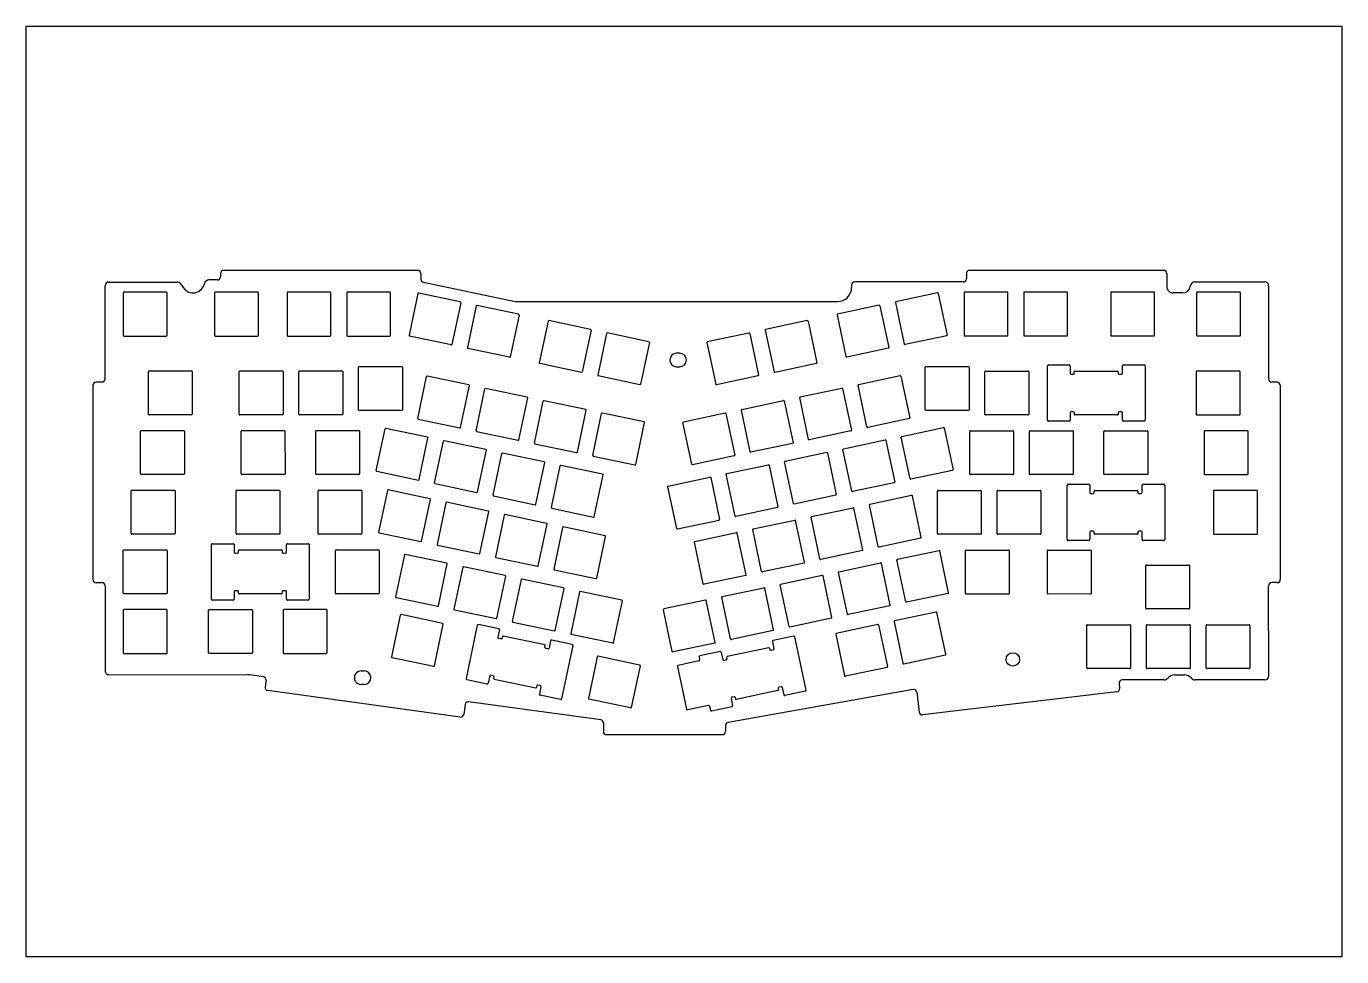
# Model space of a CAD drawing. Header units: inches. Extents: x -412 to 2236, y 581 to 1198.
# Drawn here: x -411.6 to 8.4, y 900.8 to 1197.8 of the extents above; entities that cross this region are included whole.
import ezdxf

# ---------------------------------------------------------------- set-up
doc = ezdxf.new("R2010")
doc.units = ezdxf.units.IN
doc.header["$LTSCALE"] = 1.21
doc.header["$MEASUREMENT"] = 0
doc.layers.get('0').update_dxf_attribs({"linetype": 'CONTINUOUS'})

msp = doc.modelspace()

# ---------------------------------------------------------------- linework, layer by layer
for p, q in [((-411.619, 1197.815), (8.381, 1197.815)), ((-411.619, 900.815), (-411.619, 1197.815)), ((8.381, 1197.815), (8.381, 900.815)), ((8.381, 900.815), (-411.619, 900.815))]:
    msp.add_line(p, q)
at = {"color": 0, "linetype": 'Continuous'}
for p, q in [((-349.624, 1118.897), (-349.624, 1117.842)), ((-286.624, 1119.901), (-348.624, 1119.897)), ((-285.624, 1118.901), (-285.624, 1117.139)), ((-111.444, 1118.913), (-111.444, 1117.213)), ((-48.444, 1119.917), (-110.444, 1119.913)), ((-47.444, 1118.917), (-47.443, 1114.7)), ((-386.446, 1085.209), (-386.448, 1114.99)), ((-385.249, 1116.19), (-363.504, 1116.192)), ((-362.263, 1115.534), (-361.448, 1114.334)), ((-350.624, 1116.841), (-353.298, 1116.841)), ((-284.83, 1116.161), (-255.545, 1109.973)), ((-148.086, 1115.213), (-148.085, 1114.452)), ((-112.444, 1116.213), (-147.086, 1116.213)), ((-38.5, 1116.213), (-16.144, 1116.215)), ((-14.943, 1115.015), (-14.941, 1085.234)), ((-380.648, 1112.739), (-380.647, 1099.139)), ((-366.848, 1112.94), (-380.448, 1112.939)), ((-366.647, 1099.14), (-366.648, 1112.74)), ((-351.52, 1112.741), (-351.519, 1099.141)), ((-337.72, 1112.942), (-351.32, 1112.941)), ((-337.519, 1099.142), (-337.52, 1112.742)), ((-328.373, 1112.743), (-328.372, 1099.143)), ((-314.573, 1112.944), (-328.173, 1112.943)), ((-314.372, 1099.144), (-314.373, 1112.744)), ((-309.323, 1112.744), (-309.322, 1099.144)), ((-295.523, 1112.945), (-309.123, 1112.944)), ((-295.322, 1099.145), (-295.323, 1112.745)), ((-286.613, 1112.486), (-289.423, 1099.179)), ((-273.069, 1109.83), (-286.376, 1112.64)), ((-272.915, 1109.593), (-275.726, 1096.286)), ((-255.339, 1109.952), (-152.585, 1109.952)), ((-134.106, 1109.648), (-131.275, 1096.346)), ((-120.65, 1112.717), (-133.952, 1109.886)), ((-120.413, 1112.563), (-117.582, 1099.261)), ((-112.187, 1112.757), (-112.186, 1099.157)), ((-98.387, 1112.958), (-111.987, 1112.957)), ((-98.186, 1098.958), (-98.187, 1112.758)), ((-93.137, 1112.759), (-93.136, 1099.159)), ((-79.337, 1112.96), (-92.937, 1112.959)), ((-79.136, 1099.16), (-79.137, 1112.76)), ((-65.375, 1112.758), (-65.375, 1099.158)), ((-51.575, 1112.958), (-65.175, 1112.958)), ((-51.375, 1099.159), (-51.375, 1112.758)), ((-42.335, 1112.701), (-45.443, 1112.701)), ((-37.935, 1112.759), (-37.935, 1099.159)), ((-24.136, 1112.959), (-37.735, 1112.959)), ((-23.935, 1099.159), (-23.936, 1112.759)), ((-267.974, 1108.549), (-270.785, 1095.243)), ((-254.431, 1105.893), (-267.737, 1108.703)), ((-254.276, 1105.656), (-257.087, 1092.35)), ((-152.739, 1105.683), (-149.908, 1092.381)), ((-139.283, 1108.751), (-152.585, 1105.92)), ((-139.046, 1108.597), (-136.215, 1095.295)), ((-245.006, 1103.698), (-247.816, 1090.392)), ((-231.462, 1101.042), (-244.769, 1103.852)), ((-231.308, 1100.805), (-234.118, 1087.498)), ((-175.7, 1100.796), (-172.869, 1087.494)), ((-162.244, 1103.865), (-175.546, 1101.034)), ((-162.006, 1103.711), (-159.175, 1090.409)), ((-380.447, 1098.939), (-366.847, 1098.94)), ((-351.319, 1098.941), (-337.719, 1098.942)), ((-328.172, 1098.943), (-314.572, 1098.944)), ((-309.122, 1098.944), (-295.522, 1098.945)), ((-275.963, 1096.132), (-289.269, 1098.942)), ((-226.367, 1099.761), (-229.177, 1086.455)), ((-212.824, 1097.105), (-226.13, 1099.916)), ((-212.669, 1096.868), (-215.48, 1083.562)), ((-194.332, 1096.831), (-191.502, 1083.529)), ((-180.876, 1099.899), (-194.178, 1097.068)), ((-180.639, 1099.745), (-177.808, 1086.443)), ((-117.736, 1099.023), (-131.038, 1096.192)), ((-111.986, 1098.957), (-98.186, 1098.958)), ((-92.936, 1098.959), (-79.336, 1098.96)), ((-65.175, 1098.958), (-51.575, 1098.959)), ((-37.735, 1098.959), (-24.135, 1098.959)), ((-257.324, 1092.195), (-270.63, 1095.006)), ((-203.002, 1093.426), (-204.002, 1093.426)), ((-136.369, 1095.058), (-149.671, 1092.227)), ((-305.521, 1075.41), (-305.522, 1089.01)), ((-305.322, 1089.21), (-291.722, 1089.21)), ((-291.522, 1089.01), (-291.521, 1075.41)), ((-234.355, 1087.344), (-247.662, 1090.155)), ((-204.002, 1089.126), (-203.002, 1089.126)), ((-159.329, 1090.171), (-172.632, 1087.34)), ((-124.586, 1075.412), (-124.587, 1089.012)), ((-124.387, 1089.212), (-110.787, 1089.213)), ((-110.587, 1089.013), (-110.586, 1075.413)), ((-85.586, 1072.044), (-85.587, 1089.444)), ((-85.287, 1089.744), (-78.637, 1089.745)), ((-78.337, 1089.445), (-78.337, 1087.045)), ((-61.637, 1087.046), (-61.637, 1089.446)), ((-61.337, 1089.746), (-54.687, 1089.746)), ((-54.387, 1089.446), (-54.386, 1072.046)), ((-387.446, 1084.209), (-389.346, 1084.209)), ((-372.636, 1073.995), (-372.637, 1087.595)), ((-372.437, 1087.795), (-358.837, 1087.796)), ((-358.637, 1087.596), (-358.636, 1073.996)), ((-343.621, 1073.997), (-343.622, 1087.597)), ((-343.422, 1087.797), (-329.822, 1087.798)), ((-329.622, 1087.598), (-329.621, 1073.998)), ((-324.571, 1073.998), (-324.572, 1087.598)), ((-324.372, 1087.798), (-310.772, 1087.799)), ((-310.572, 1087.599), (-310.571, 1073.999)), ((-286.648, 1072.646), (-283.832, 1085.975)), ((-270.286, 1083.318), (-283.595, 1086.129)), ((-215.717, 1083.407), (-229.023, 1086.218)), ((-177.962, 1086.206), (-191.264, 1083.375)), ((-145.887, 1083.462), (-132.582, 1086.293)), ((-132.345, 1086.139), (-129.51, 1072.814)), ((-105.536, 1073.943), (-105.537, 1087.543)), ((-105.337, 1087.743), (-91.737, 1087.744)), ((-91.537, 1087.544), (-91.536, 1073.944)), ((-78.037, 1086.745), (-77.287, 1086.745)), ((-76.987, 1087.045), (-76.987, 1087.545)), ((-76.787, 1087.745), (-63.187, 1087.746)), ((-62.987, 1087.546), (-62.987, 1087.046)), ((-62.687, 1086.746), (-61.937, 1086.746)), ((-38.035, 1087.543), (-38.035, 1073.943)), ((-24.236, 1087.744), (-37.835, 1087.743)), ((-24.035, 1073.943), (-24.036, 1087.544)), ((-12.241, 1084.234), (-13.941, 1084.234)), ((-390.346, 1083.209), (-390.342, 1021.209)), ((-272.945, 1069.775), (-270.13, 1083.105)), ((-270.286, 1083.318), (-270.29, 1083.319)), ((-268.009, 1068.709), (-265.194, 1082.038)), ((-251.648, 1079.382), (-264.957, 1082.193)), ((-164.519, 1079.496), (-151.215, 1082.328)), ((-150.978, 1082.174), (-148.143, 1068.848)), ((-143.207, 1069.923), (-146.043, 1083.248)), ((-11.241, 1083.234), (-11.237, 1021.234)), ((-291.721, 1075.21), (-305.321, 1075.21)), ((-254.306, 1065.839), (-251.491, 1079.168)), ((-251.648, 1079.382), (-251.651, 1079.382)), ((-249.37, 1064.772), (-246.555, 1078.102)), ((-233.009, 1075.445), (-246.318, 1078.256)), ((-235.667, 1061.902), (-232.852, 1075.231)), ((-233.009, 1075.445), (-233.012, 1075.446)), ((-180.473, 1061.992), (-183.308, 1075.317)), ((-183.152, 1075.531), (-169.848, 1078.362)), ((-169.61, 1078.208), (-166.775, 1064.883)), ((-161.84, 1065.957), (-164.675, 1079.283)), ((-110.786, 1075.213), (-124.386, 1075.212)), ((-358.836, 1073.796), (-372.436, 1073.795)), ((-329.821, 1073.798), (-343.421, 1073.797)), ((-310.771, 1073.799), (-324.371, 1073.798)), ((-286.491, 1072.432), (-273.182, 1069.621)), ((-286.491, 1072.432), (-286.488, 1072.431)), ((-230.731, 1060.836), (-227.916, 1074.165)), ((-214.37, 1071.508), (-227.679, 1074.319)), ((-217.029, 1057.965), (-214.213, 1071.295)), ((-214.37, 1071.508), (-214.373, 1071.509)), ((-199.106, 1058.027), (-201.941, 1071.352)), ((-201.785, 1071.565), (-188.48, 1074.397)), ((-188.243, 1074.243), (-185.408, 1060.918)), ((-129.666, 1072.6), (-142.97, 1069.769)), ((-91.736, 1073.744), (-105.336, 1073.743)), ((-78.636, 1071.745), (-85.286, 1071.744)), ((-78.336, 1074.445), (-78.336, 1072.045)), ((-77.286, 1074.745), (-78.036, 1074.745)), ((-76.986, 1073.945), (-76.986, 1074.445)), ((-63.186, 1073.746), (-76.786, 1073.745)), ((-62.986, 1074.446), (-62.986, 1073.946)), ((-61.936, 1074.746), (-62.686, 1074.746)), ((-61.636, 1072.046), (-61.636, 1074.446)), ((-54.686, 1071.746), (-61.336, 1071.746)), ((-37.835, 1073.743), (-24.235, 1073.743)), ((-375.139, 1054.945), (-375.14, 1068.545)), ((-374.94, 1068.745), (-361.34, 1068.746)), ((-361.14, 1068.546), (-361.139, 1054.946)), ((-343.019, 1054.947), (-343.02, 1068.547)), ((-342.82, 1068.747), (-329.22, 1068.748)), ((-329.02, 1068.548), (-329.019, 1054.948)), ((-319.219, 1054.949), (-319.22, 1068.549)), ((-319.02, 1068.749), (-305.42, 1068.75)), ((-305.22, 1068.55), (-305.219, 1054.95)), ((-299.879, 1055.97), (-297.064, 1069.299)), ((-283.518, 1066.643), (-296.827, 1069.454)), ((-267.852, 1068.495), (-254.543, 1065.684)), ((-267.852, 1068.495), (-267.849, 1068.495)), ((-148.298, 1068.635), (-161.603, 1065.803)), ((-132.091, 1066.921), (-118.787, 1069.752)), ((-118.55, 1069.598), (-115.715, 1056.273)), ((-35.531, 1068.493), (-35.531, 1054.893)), ((-21.732, 1068.693), (-35.331, 1068.693)), ((-21.531, 1054.893), (-21.532, 1068.493)), ((-286.177, 1053.1), (-283.362, 1066.429)), ((-283.518, 1066.643), (-283.521, 1066.643)), ((-281.24, 1052.033), (-278.425, 1065.363)), ((-264.879, 1062.706), (-278.188, 1065.517)), ((-264.879, 1062.706), (-264.882, 1062.707)), ((-249.213, 1064.559), (-235.904, 1061.748)), ((-249.213, 1064.559), (-249.21, 1064.558)), ((-166.931, 1064.669), (-180.236, 1061.838)), ((-148.045, 1049.417), (-150.881, 1062.742)), ((-150.724, 1062.955), (-137.42, 1065.787)), ((-137.182, 1065.633), (-134.347, 1052.308)), ((-129.412, 1053.382), (-132.248, 1066.707)), ((-267.538, 1049.163), (-264.723, 1062.493)), ((-262.602, 1048.097), (-259.786, 1061.426)), ((-246.24, 1058.769), (-259.549, 1061.58)), ((-248.899, 1045.226), (-246.084, 1058.556)), ((-246.24, 1058.769), (-246.244, 1058.77)), ((-230.575, 1060.622), (-217.266, 1057.811)), ((-230.575, 1060.622), (-230.571, 1060.621)), ((-185.564, 1060.704), (-198.868, 1057.873)), ((-166.678, 1045.451), (-169.513, 1058.776)), ((-169.357, 1058.99), (-156.052, 1061.821)), ((-155.815, 1061.668), (-152.98, 1048.342)), ((-361.339, 1054.746), (-374.939, 1054.745)), ((-329.219, 1054.748), (-342.819, 1054.747)), ((-305.419, 1054.75), (-319.019, 1054.749)), ((-299.723, 1055.756), (-286.414, 1052.945)), ((-299.723, 1055.756), (-299.719, 1055.756)), ((-243.963, 1044.16), (-241.148, 1057.489)), ((-227.602, 1054.833), (-240.911, 1057.644)), ((-230.26, 1041.29), (-227.446, 1054.619)), ((-227.602, 1054.833), (-227.605, 1054.833)), ((-185.31, 1041.486), (-188.146, 1054.811)), ((-187.99, 1055.025), (-174.685, 1057.856)), ((-174.448, 1057.702), (-171.613, 1044.377)), ((-115.87, 1056.059), (-129.175, 1053.228)), ((-35.331, 1054.693), (-21.731, 1054.693)), ((-281.084, 1051.82), (-267.775, 1049.009)), ((-281.084, 1051.82), (-281.081, 1051.819)), ((-203.943, 1037.52), (-206.779, 1050.845)), ((-206.622, 1051.059), (-193.318, 1053.891)), ((-193.081, 1053.737), (-190.245, 1040.411)), ((-134.503, 1052.094), (-147.808, 1049.263)), ((-378.138, 1035.895), (-378.139, 1049.495)), ((-377.939, 1049.695), (-364.339, 1049.696)), ((-364.139, 1049.496), (-364.138, 1035.896)), ((-344.618, 1035.897), (-344.619, 1049.497)), ((-344.419, 1049.697), (-330.819, 1049.698)), ((-330.619, 1049.498), (-330.618, 1035.898)), ((-318.448, 1035.899), (-318.449, 1049.499)), ((-318.249, 1049.699), (-304.649, 1049.7)), ((-304.449, 1049.5), (-304.448, 1035.9)), ((-296.304, 1049.669), (-299.119, 1036.339)), ((-282.758, 1047.012), (-296.067, 1049.823)), ((-285.417, 1033.469), (-282.602, 1046.799)), ((-282.758, 1047.012), (-282.762, 1047.013)), ((-264.12, 1043.075), (-277.428, 1045.886)), ((-262.445, 1047.883), (-249.136, 1045.072)), ((-262.445, 1047.883), (-262.442, 1047.882)), ((-153.136, 1048.129), (-166.44, 1045.297)), ((-142.25, 1045.282), (-128.945, 1048.114)), ((-125.872, 1034.635), (-128.708, 1047.96)), ((-120.683, 1035.842), (-120.684, 1049.442)), ((-120.484, 1049.642), (-106.884, 1049.643)), ((-106.684, 1049.443), (-106.683, 1035.843)), ((-101.633, 1035.843), (-101.634, 1049.443)), ((-101.434, 1049.643), (-87.834, 1049.644)), ((-87.634, 1049.444), (-87.633, 1035.844)), ((-32.532, 1049.443), (-32.531, 1035.843)), ((-18.731, 1049.643), (-32.332, 1049.643)), ((-18.531, 1035.844), (-18.531, 1049.443)), ((-277.665, 1045.732), (-280.48, 1032.402)), ((-266.778, 1029.532), (-263.964, 1042.862)), ((-264.12, 1043.075), (-264.123, 1043.076)), ((-259.027, 1041.795), (-261.841, 1028.466)), ((-245.481, 1039.139), (-258.79, 1041.95)), ((-243.806, 1043.946), (-230.497, 1041.135)), ((-243.806, 1043.946), (-243.803, 1043.946)), ((-171.769, 1044.163), (-185.073, 1041.332)), ((-160.882, 1041.317), (-147.578, 1044.148)), ((-144.505, 1030.669), (-147.341, 1043.994)), ((-139.57, 1031.744), (-142.406, 1045.069)), ((-248.139, 1025.596), (-245.325, 1038.925)), ((-245.481, 1039.139), (-245.484, 1039.139)), ((-240.388, 1037.859), (-243.203, 1024.529)), ((-226.842, 1035.202), (-240.151, 1038.013)), ((-203.706, 1037.366), (-190.404, 1040.197)), ((-179.515, 1037.352), (-166.211, 1040.183)), ((-163.138, 1026.704), (-165.973, 1040.029)), ((-158.203, 1027.778), (-161.039, 1041.103)), ((-364.338, 1035.696), (-377.938, 1035.695)), ((-330.818, 1035.698), (-344.418, 1035.697)), ((-304.648, 1035.7), (-318.248, 1035.699)), ((-298.963, 1036.126), (-285.654, 1033.315)), ((-298.963, 1036.126), (-298.96, 1036.125)), ((-229.501, 1021.659), (-226.686, 1034.988)), ((-226.842, 1035.202), (-226.845, 1035.203)), ((-198.148, 1033.386), (-184.843, 1036.218)), ((-181.77, 1022.738), (-184.606, 1036.064)), ((-176.836, 1023.813), (-179.672, 1037.138)), ((-126.029, 1034.421), (-139.333, 1031.59)), ((-106.883, 1035.643), (-120.483, 1035.642)), ((-87.833, 1035.644), (-101.433, 1035.643)), ((-32.331, 1035.643), (-18.731, 1035.644)), ((-380.642, 1016.844), (-380.643, 1030.444)), ((-380.443, 1030.644), (-366.843, 1030.645)), ((-366.643, 1030.445), (-366.642, 1016.845)), ((-312.917, 1016.849), (-312.918, 1030.449)), ((-312.718, 1030.649), (-299.118, 1030.65)), ((-298.918, 1030.45), (-298.917, 1016.85)), ((-290.897, 1029.056), (-293.712, 1015.727)), ((-277.351, 1026.4), (-290.66, 1029.211)), ((-280.324, 1032.189), (-267.015, 1029.378)), ((-280.324, 1032.189), (-280.321, 1032.188)), ((-195.469, 1019.847), (-198.304, 1033.172)), ((-144.661, 1030.456), (-157.966, 1027.624)), ((-133.501, 1027.668), (-120.197, 1030.499)), ((-117.124, 1017.02), (-119.96, 1030.345)), ((-111.782, 1016.793), (-111.783, 1030.393)), ((-111.583, 1030.593), (-97.983, 1030.593)), ((-97.783, 1030.393), (-97.782, 1016.793)), ((-85.582, 1016.794), (-85.583, 1030.394)), ((-85.383, 1030.594), (-71.783, 1030.595)), ((-71.583, 1030.395), (-71.582, 1016.795)), ((-280.01, 1012.857), (-277.195, 1026.186)), ((-277.351, 1026.4), (-277.354, 1026.4)), ((-272.258, 1025.12), (-275.073, 1011.79)), ((-258.712, 1022.463), (-272.021, 1025.274)), ((-261.685, 1028.252), (-248.376, 1025.441)), ((-261.685, 1028.252), (-261.682, 1028.252)), ((-163.294, 1026.49), (-176.599, 1023.659)), ((-152.134, 1023.702), (-138.83, 1026.534)), ((-135.757, 1013.054), (-138.592, 1026.38)), ((-130.822, 1014.129), (-133.658, 1027.454)), ((-54.182, 1012.046), (-54.183, 1025.646)), ((-53.983, 1025.846), (-40.383, 1025.847)), ((-40.183, 1025.647), (-40.182, 1012.047)), ((-261.371, 1008.92), (-258.556, 1022.25)), ((-258.712, 1022.463), (-258.716, 1022.464)), ((-253.62, 1021.183), (-256.434, 1007.853)), ((-240.074, 1018.526), (-253.383, 1021.337)), ((-243.046, 1024.316), (-229.738, 1021.505)), ((-243.046, 1024.316), (-243.043, 1024.315)), ((-181.927, 1022.525), (-195.231, 1019.693)), ((-170.767, 1019.737), (-157.462, 1022.568)), ((-154.389, 1009.089), (-157.225, 1022.414)), ((-149.455, 1010.163), (-152.291, 1023.488)), ((-387.442, 1020.209), (-389.342, 1020.209)), ((-386.442, 1019.209), (-386.44, 992.041)), ((-366.842, 1016.645), (-380.442, 1016.644)), ((-299.117, 1016.65), (-312.717, 1016.649)), ((-242.732, 1004.983), (-239.918, 1018.313)), ((-240.074, 1018.526), (-240.077, 1018.527)), ((-234.981, 1017.246), (-237.795, 1003.917)), ((-221.435, 1014.59), (-234.744, 1017.401)), ((-189.4, 1015.771), (-176.095, 1018.603)), ((-173.022, 1005.124), (-175.858, 1018.449)), ((-168.088, 1006.198), (-170.923, 1019.523)), ((-117.28, 1016.806), (-130.585, 1013.975)), ((-97.982, 1016.593), (-111.582, 1016.593)), ((-71.782, 1016.595), (-85.382, 1016.594)), ((-14.935, 990.356), (-14.937, 1019.234)), ((-12.237, 1020.234), (-13.937, 1020.234)), ((-293.556, 1015.513), (-280.247, 1012.702)), ((-293.556, 1015.513), (-293.553, 1015.513)), ((-224.093, 1001.047), (-221.279, 1014.376)), ((-221.435, 1014.59), (-221.438, 1014.59)), ((-194.728, 1014.637), (-208.029, 1011.807)), ((-191.655, 1001.158), (-194.491, 1014.483)), ((-186.72, 1002.232), (-189.556, 1015.558)), ((-135.913, 1012.841), (-149.218, 1010.009)), ((-380.642, 1011.394), (-380.641, 997.794)), ((-366.842, 1011.595), (-380.442, 1011.594)), ((-366.641, 997.795), (-366.642, 1011.395)), ((-353.396, 997.796), (-353.397, 1011.396)), ((-353.197, 1011.596), (-339.597, 1011.597)), ((-339.397, 1011.397), (-339.396, 997.797)), ((-329.597, 1011.398), (-329.596, 997.798)), ((-315.797, 1011.599), (-329.397, 1011.598)), ((-315.596, 997.799), (-315.597, 1011.399)), ((-292.194, 1009.86), (-295.009, 996.53)), ((-278.648, 1007.203), (-291.957, 1010.014)), ((-274.917, 1011.577), (-261.608, 1008.766)), ((-274.917, 1011.577), (-274.914, 1011.576)), ((-205.353, 998.267), (-208.189, 1011.592)), ((-154.546, 1008.875), (-167.85, 1006.044)), ((-121.08, 1010.834), (-134.382, 1008.004)), ((-118.011, 997.378), (-120.842, 1010.681)), ((-40.382, 1011.847), (-53.982, 1011.846)), ((-281.307, 993.66), (-278.492, 1006.99)), ((-278.648, 1007.203), (-278.651, 1007.204)), ((-267.626, 1006.613), (-271.222, 989.589)), ((-260.764, 1005.47), (-267.271, 1006.844)), ((-260.533, 1005.115), (-261.029, 1002.767)), ((-256.278, 1007.64), (-242.969, 1004.829)), ((-256.278, 1007.64), (-256.275, 1007.639)), ((-173.179, 1004.91), (-186.483, 1002.078)), ((-153.168, 1003.801), (-150.338, 990.499)), ((-139.712, 1006.869), (-153.014, 1004.038)), ((-139.475, 1006.715), (-136.644, 993.413)), ((-134.536, 1007.766), (-131.705, 994.464)), ((-73.031, 992.995), (-73.031, 1006.595)), ((-72.831, 1006.795), (-59.231, 1006.796)), ((-59.031, 1006.596), (-59.031, 992.996)), ((-53.981, 992.996), (-53.981, 1006.596)), ((-53.781, 1006.796), (-40.181, 1006.797)), ((-39.981, 1006.597), (-39.981, 992.997)), ((-34.931, 992.998), (-34.931, 1006.598)), ((-34.731, 1006.798), (-21.131, 1006.799)), ((-20.931, 1006.599), (-20.931, 992.999)), ((-260.064, 1002.256), (-260.797, 1002.411)), ((-259.605, 1002.977), (-259.708, 1002.488)), ((-246.059, 1000.32), (-259.368, 1003.131)), ((-246.059, 1000.32), (-246.062, 1000.321)), ((-246.01, 999.594), (-245.903, 1000.107)), ((-244.221, 1001.669), (-244.717, 999.321)), ((-237.331, 1000.521), (-243.865, 1001.901)), ((-237.1, 1000.165), (-240.696, 983.141)), ((-237.639, 1003.703), (-237.636, 1003.703)), ((-224.33, 1000.892), (-237.636, 1003.703)), ((-191.811, 1000.945), (-205.116, 998.113)), ((-173.393, 1001.439), (-172.894, 999.092)), ((-166.658, 1003.179), (-173.162, 1001.795)), ((-166.302, 1002.948), (-162.68, 985.929)), ((-380.441, 997.594), (-366.841, 997.595)), ((-339.596, 997.597), (-353.196, 997.596)), ((-329.396, 997.598), (-315.796, 997.599)), ((-294.853, 996.317), (-281.544, 993.506)), ((-294.853, 996.317), (-294.849, 996.316)), ((-245.072, 999.09), (-245.779, 999.239)), ((-229.333, 996.583), (-232.143, 983.277)), ((-215.791, 993.927), (-229.096, 996.737)), ((-196.819, 996.454), (-196.631, 995.574)), ((-190.083, 998.194), (-196.588, 996.81)), ((-189.727, 997.963), (-189.228, 995.616)), ((-188.138, 995.541), (-188.872, 995.385)), ((-188.011, 996.386), (-187.907, 995.897)), ((-174.555, 999.454), (-187.857, 996.623)), ((-174.318, 999.3), (-174.214, 998.811)), ((-173.125, 998.736), (-173.858, 998.58)), ((-131.468, 994.31), (-118.165, 997.141)), ((-304.72, 992.047), (-303.72, 992.047)), ((-215.635, 993.69), (-218.445, 980.383)), ((-215.791, 993.927), (-215.789, 993.927)), ((-203.695, 993.457), (-200.802, 979.861)), ((-196.862, 995.218), (-203.464, 993.813)), ((-136.798, 993.176), (-150.1, 990.345)), ((-59.231, 992.796), (-72.831, 992.795)), ((-40.181, 992.797), (-53.781, 992.796)), ((-21.131, 992.799), (-34.731, 992.798)), ((-385.24, 990.842), (-341.245, 990.845)), ((-335.924, 990.18), (-340.293, 990.78)), ((-335.069, 989.053), (-335.368, 986.878)), ((-303.72, 987.747), (-304.72, 987.747)), ((-264.484, 987.859), (-270.991, 989.233)), ((-263.633, 990.439), (-264.129, 988.09)), ((-262.543, 990.515), (-263.277, 990.67)), ((-262.312, 990.16), (-262.419, 989.647)), ((-262.263, 989.434), (-248.954, 986.623)), ((-262.263, 989.434), (-262.26, 989.433)), ((-248.614, 987.266), (-248.717, 986.777)), ((-247.525, 987.343), (-248.259, 987.498)), ((-62.701, 988.035), (-62.515, 986.465)), ((-48.337, 989.154), (-61.708, 989.153)), ((-44.975, 990.744), (-41.805, 990.744)), ((-16.135, 989.156), (-38.444, 989.154)), ((-273.088, 977.322), (-334.513, 985.752)), ((-247.293, 986.987), (-247.789, 984.639)), ((-241.051, 982.91), (-247.558, 984.284)), ((-231.986, 983.039), (-231.989, 983.04)), ((-218.682, 980.229), (-231.989, 983.04)), ((-128.493, 986.135), (-187.538, 975.567)), ((-186.605, 983.292), (-186.105, 980.944)), ((-185.64, 983.804), (-186.374, 983.647)), ((-185.285, 983.573), (-185.181, 983.084)), ((-171.641, 985.76), (-184.943, 982.93)), ((-171.591, 986.487), (-171.487, 985.998)), ((-170.627, 986.999), (-171.36, 986.843)), ((-170.271, 986.768), (-169.771, 984.42)), ((-162.911, 985.574), (-169.415, 984.189)), ((-127.324, 985.268), (-126.567, 978.878)), ((-63.39, 985.354), (-125.456, 978.002)), ((-271.527, 981.347), (-271.962, 978.177)), ((-228.226, 976.414), (-270.4, 982.202)), ((-193.844, 981.035), (-200.446, 979.63)), ((-193.488, 980.804), (-193.197, 979.435)), ((-186.336, 980.588), (-192.841, 979.204)), ((-227.362, 975.424), (-227.362, 972.705)), ((-188.362, 974.582), (-188.362, 972.707)), ((-226.362, 971.705), (-189.362, 971.707))]:
    msp.add_line(p, q, dxfattribs=at)
at = {"color": 6, "linetype": 'Continuous'}
for p, q in [((-110.385, 1054.893), (-110.386, 1068.493)), ((-110.186, 1068.693), (-96.586, 1068.694)), ((-96.386, 1068.494), (-96.385, 1054.894)), ((-91.335, 1054.894), (-91.336, 1068.494)), ((-91.136, 1068.694), (-77.536, 1068.695)), ((-77.336, 1068.495), (-77.335, 1054.895)), ((-67.535, 1054.895), (-67.536, 1068.495)), ((-67.336, 1068.695), (-53.736, 1068.696)), ((-53.536, 1068.496), (-53.535, 1054.896)), ((-96.585, 1054.694), (-110.185, 1054.693)), ((-77.535, 1054.695), (-91.135, 1054.694)), ((-53.735, 1054.696), (-67.335, 1054.695)), ((-79.303, 1033.945), (-79.304, 1051.345)), ((-79.004, 1051.645), (-72.354, 1051.645)), ((-72.054, 1051.345), (-72.054, 1048.945)), ((-55.354, 1048.946), (-55.354, 1051.346)), ((-55.054, 1051.646), (-48.404, 1051.647)), ((-48.104, 1051.347), (-48.103, 1033.947)), ((-71.754, 1048.645), (-71.004, 1048.645)), ((-70.704, 1048.945), (-70.704, 1049.445)), ((-70.504, 1049.645), (-56.904, 1049.646)), ((-56.704, 1049.446), (-56.704, 1048.946)), ((-56.404, 1048.646), (-55.654, 1048.646)), ((-72.353, 1033.645), (-79.003, 1033.645)), ((-72.053, 1036.345), (-72.053, 1033.945)), ((-71.003, 1036.645), (-71.753, 1036.645)), ((-70.703, 1035.845), (-70.703, 1036.345)), ((-56.903, 1035.646), (-70.503, 1035.645)), ((-56.703, 1036.346), (-56.703, 1035.846)), ((-55.653, 1036.646), (-56.403, 1036.646)), ((-55.353, 1033.946), (-55.353, 1036.346)), ((-48.403, 1033.647), (-55.053, 1033.646)), ((-352.497, 1014.946), (-352.498, 1032.346)), ((-352.198, 1032.646), (-345.548, 1032.647)), ((-345.248, 1032.347), (-345.248, 1029.947)), ((-344.948, 1029.647), (-344.198, 1029.647)), ((-343.898, 1029.947), (-343.898, 1030.447)), ((-343.698, 1030.647), (-330.098, 1030.648)), ((-329.898, 1030.448), (-329.898, 1029.948)), ((-329.598, 1029.648), (-328.848, 1029.648)), ((-328.548, 1029.948), (-328.548, 1032.348)), ((-328.248, 1032.648), (-321.598, 1032.648)), ((-321.298, 1032.348), (-321.297, 1014.948)), ((-345.247, 1017.347), (-345.247, 1014.947)), ((-344.197, 1017.647), (-344.947, 1017.647)), ((-343.897, 1016.847), (-343.897, 1017.347)), ((-330.097, 1016.648), (-343.697, 1016.647)), ((-329.897, 1017.348), (-329.897, 1016.848)), ((-328.847, 1017.648), (-329.597, 1017.648)), ((-328.547, 1014.948), (-328.547, 1017.348)), ((-345.547, 1014.647), (-352.197, 1014.646)), ((-321.597, 1014.648), (-328.247, 1014.648))]:
    msp.add_line(p, q, dxfattribs=at)
at = {"color": 0, "linetype": 'Continuous'}
msp.add_circle((-96.615, 995.714), 2.15, dxfattribs=at)
for centre, radius, start, end in [((-350.624, 1117.841), 1, 270.00384, 0.00384), ((-348.624, 1118.897), 1, 90.00384, 180.00384), ((-286.624, 1118.901), 1, 0.00384, 90.00384), ((-112.444, 1117.213), 1, 270, 0.00384), ((-110.444, 1118.913), 1, 90.00384, 180.00384), ((-48.444, 1118.917), 1, 0.00384, 90.00384), ((-385.248, 1114.99), 1.2, 90.00384, 180.00384), ((-363.504, 1114.692), 1.5, 34.17834, 90.00384), ((-358.387, 1116.413), 3.7, 214.17834, 348.10721), ((-353.298, 1115.341), 1.5, 90.00384, 168.10721), ((-284.624, 1117.139), 1, 180.00384, 258.07), ((-152.585, 1114.452), 4.5, 270, 0.00384), ((-147.086, 1115.213), 1, 90, 180.00384), ((-45.443, 1114.701), 2, 180.00384, 270.00384), ((-42.335, 1115.051), 2.35, 270, 354.97538), ((-38.5, 1114.713), 1.5, 90.00384, 174.97538), ((-16.143, 1115.015), 1.2, 0.00384, 90.00384), ((-380.448, 1112.739), 0.2, 90.00384, 180.00384), ((-366.848, 1112.74), 0.2, 0.00384, 90.00384), ((-351.32, 1112.741), 0.2, 90.00384, 180.00384), ((-337.72, 1112.742), 0.2, 0.00384, 90.00384), ((-328.173, 1112.743), 0.2, 90.00384, 180.00384), ((-314.573, 1112.744), 0.2, 0.00384, 90.00384), ((-309.123, 1112.744), 0.2, 90.00384, 180.00384), ((-295.523, 1112.745), 0.2, 0.00384, 90.00384), ((-286.417, 1112.444), 0.2, 78.07384, 168.07384), ((-273.111, 1109.634), 0.2, 348.07384, 78.07384), ((-255.339, 1110.952), 1, 258.07, 270), ((-133.911, 1109.69), 0.2, 102.01444, 192.01444), ((-120.609, 1112.521), 0.2, 12.01444, 102.01444), ((-111.987, 1112.757), 0.2, 90.00384, 180.00384), ((-98.387, 1112.758), 0.2, 0.00384, 90.00384), ((-92.937, 1112.759), 0.2, 90.00384, 180.00384), ((-79.337, 1112.76), 0.2, 0.00384, 90.00384), ((-65.175, 1112.758), 0.2, 90, 180), ((-51.575, 1112.758), 0.2, 0.00384, 90), ((-37.735, 1112.759), 0.2, 90.00384, 180), ((-24.136, 1112.759), 0.2, 0.00384, 90.00384), ((-267.778, 1108.508), 0.2, 78.07384, 168.07384), ((-254.472, 1105.697), 0.2, 348.07384, 78.07384), ((-152.543, 1105.725), 0.2, 102.01444, 192.01444), ((-139.241, 1108.556), 0.2, 12.01444, 102.01444), ((-244.81, 1103.657), 0.2, 78.07384, 168.07384), ((-231.504, 1100.846), 0.2, 348.07384, 78.07384), ((-175.504, 1100.838), 0.2, 102.01444, 192.01444), ((-162.202, 1103.669), 0.2, 12.01444, 102.01444), ((-380.447, 1099.139), 0.2, 180.00384, 270.00384), ((-366.847, 1099.14), 0.2, 270.00384, 0.00384), ((-351.319, 1099.141), 0.2, 180.00384, 270.00384), ((-337.719, 1099.142), 0.2, 270.00384, 0.00384), ((-328.172, 1099.143), 0.2, 180.00384, 270.00384), ((-314.572, 1099.144), 0.2, 270.00384, 0.00384), ((-309.122, 1099.144), 0.2, 180.00384, 270.00384), ((-295.522, 1099.145), 0.2, 270.00384, 0.00384), ((-289.228, 1099.138), 0.2, 168.07384, 258.07384), ((-275.921, 1096.328), 0.2, 258.07384, 348.07384), ((-226.171, 1099.72), 0.2, 78.07384, 168.07384), ((-212.865, 1096.91), 0.2, 348.07384, 78.07384), ((-194.137, 1096.873), 0.2, 102.01444, 192.01444), ((-180.835, 1099.704), 0.2, 12.01444, 102.01444), ((-131.08, 1096.388), 0.2, 192.01444, 282.01444), ((-117.778, 1099.219), 0.2, 282.01444, 12.01443), ((-111.986, 1099.157), 0.2, 180.00384, 270.00384), ((-92.936, 1099.159), 0.2, 180.00384, 270.00384), ((-79.336, 1099.16), 0.2, 270.00384, 0.00384), ((-65.175, 1099.158), 0.2, 180, 270.00384), ((-51.575, 1099.159), 0.2, 270.00384, 0.00384), ((-37.735, 1099.159), 0.2, 180, 270), ((-24.135, 1099.159), 0.2, 270, 0.00384), ((-270.589, 1095.201), 0.2, 168.07384, 258.07384), ((-257.282, 1092.391), 0.2, 258.07384, 348.07384), ((-204.002, 1091.276), 2.15, 90.00384, 270.00384), ((-203.002, 1091.276), 2.15, 270.00384, 90.00384), ((-149.712, 1092.423), 0.2, 192.01444, 282.01444), ((-136.41, 1095.253), 0.2, 282.01444, 12.01444), ((-305.322, 1089.01), 0.2, 90.00384, 180.00384), ((-291.722, 1089.01), 0.2, 0.00384, 90.00384), ((-247.621, 1090.35), 0.2, 168.07384, 258.07384), ((-159.371, 1090.367), 0.2, 282.01444, 12.01444), ((-124.387, 1089.012), 0.2, 90.00384, 180.00384), ((-110.787, 1089.013), 0.2, 0.00384, 90.00384), ((-85.287, 1089.444), 0.3, 90.00384, 180.00384), ((-78.637, 1089.445), 0.3, 0.00384, 90.00384), ((-61.337, 1089.446), 0.3, 90.00384, 180.00384), ((-54.687, 1089.446), 0.3, 0.00384, 90.00384), ((-389.346, 1083.209), 1, 90.00384, 180.00384), ((-387.446, 1085.209), 1, 270.00384, 0.00384), ((-372.437, 1087.595), 0.2, 90.00384, 180.00384), ((-358.837, 1087.596), 0.2, 0.00384, 90.00384), ((-343.422, 1087.597), 0.2, 90.00384, 180.00384), ((-329.822, 1087.598), 0.2, 0.00384, 90.00384), ((-324.372, 1087.598), 0.2, 90.00384, 180.00384), ((-310.772, 1087.599), 0.2, 0.00384, 90.00384), ((-283.637, 1085.934), 0.2, 78.07384, 168.07384), ((-234.314, 1087.54), 0.2, 258.07384, 348.07384), ((-228.982, 1086.414), 0.2, 168.07384, 258.07384), ((-178.004, 1086.402), 0.2, 282.01444, 12.01444), ((-172.673, 1087.536), 0.2, 192.01444, 282.01444), ((-132.541, 1086.097), 0.2, 12.01444, 102.01444), ((-105.337, 1087.543), 0.2, 90.00384, 180.00384), ((-91.737, 1087.544), 0.2, 0.00384, 90.00384), ((-78.037, 1087.045), 0.3, 180.00384, 270.00384), ((-77.287, 1087.045), 0.3, 270.00384, 0.00384), ((-76.787, 1087.545), 0.2, 90.00384, 180.00384), ((-63.187, 1087.546), 0.2, 0.00384, 90.00384), ((-62.687, 1087.046), 0.3, 180.00384, 270.00384), ((-61.937, 1087.046), 0.3, 270.00384, 0.00384), ((-37.835, 1087.543), 0.2, 90.00384, 180), ((-24.236, 1087.544), 0.2, 0.00384, 90.00384), ((-13.941, 1085.234), 1, 180.00384, 270.00384), ((-12.241, 1083.234), 1, 0.00384, 90.00384), ((-270.33, 1083.123), 0.2, 348.07384, 78.22856), ((-264.998, 1081.997), 0.2, 78.07384, 168.07384), ((-215.675, 1083.603), 0.2, 258.07384, 348.07384), ((-191.306, 1083.571), 0.2, 192.01444, 282.01444), ((-164.475, 1079.301), 0.2, 102.70476, 192.01444), ((-151.173, 1082.132), 0.2, 12.01444, 102.01444), ((-145.843, 1083.266), 0.2, 102.70476, 192.01443), ((-305.321, 1075.41), 0.2, 180.00384, 270.00384), ((-291.721, 1075.41), 0.2, 270.00384, 0.00384), ((-251.691, 1079.186), 0.2, 348.07385, 78.22856), ((-246.359, 1078.06), 0.2, 78.07384, 168.07385), ((-233.053, 1075.25), 0.2, 348.07385, 78.22856), ((-183.108, 1075.336), 0.2, 102.70476, 192.01443), ((-169.806, 1078.167), 0.2, 12.01444, 102.01444), ((-124.386, 1075.412), 0.2, 180.00384, 270.00384), ((-110.786, 1075.413), 0.2, 270.00384, 0.00384), ((-372.436, 1073.995), 0.2, 180.00384, 270.00384), ((-358.836, 1073.996), 0.2, 270.00384, 0.00384), ((-343.421, 1073.997), 0.2, 180.00384, 270.00384), ((-329.821, 1073.998), 0.2, 270.00384, 0.00384), ((-324.371, 1073.998), 0.2, 180.00384, 270.00384), ((-310.771, 1073.999), 0.2, 270.00384, 0.00384), ((-286.447, 1072.627), 0.2, 168.07384, 258.22858), ((-227.72, 1074.124), 0.2, 78.07384, 168.07384), ((-214.414, 1071.313), 0.2, 348.07384, 78.22856), ((-201.741, 1071.37), 0.2, 102.70476, 192.01443), ((-188.439, 1074.201), 0.2, 12.01444, 102.01444), ((-129.71, 1072.795), 0.2, 282.70476, 12.01443), ((-105.336, 1073.943), 0.2, 180.00384, 270.00384), ((-91.736, 1073.944), 0.2, 270.00384, 0.00384), ((-85.286, 1072.044), 0.3, 180.00384, 270.00384), ((-78.636, 1072.045), 0.3, 270.00384, 0.00384), ((-78.036, 1074.445), 0.3, 90.00384, 180.00384), ((-77.286, 1074.445), 0.3, 0.00384, 90.00384), ((-76.786, 1073.945), 0.2, 180.00384, 270.00384), ((-63.186, 1073.946), 0.2, 270.00384, 0.00384), ((-62.686, 1074.446), 0.3, 90.00384, 180.00384), ((-61.936, 1074.446), 0.3, 0.00384, 90.00384), ((-61.336, 1072.046), 0.3, 180.00384, 270.00384), ((-54.686, 1072.046), 0.3, 270.00384, 0.00384), ((-37.835, 1073.943), 0.2, 180, 270), ((-24.235, 1073.943), 0.2, 270, 0.00384), ((-374.94, 1068.545), 0.2, 90.00384, 180.00384), ((-361.34, 1068.546), 0.2, 0.00384, 90.00384), ((-342.82, 1068.547), 0.2, 90.00384, 180.00384), ((-329.22, 1068.548), 0.2, 0.00384, 90.00384), ((-319.02, 1068.549), 0.2, 90.00384, 180.00384), ((-305.42, 1068.55), 0.2, 0.00384, 90.00384), ((-296.868, 1069.258), 0.2, 78.07384, 168.07384), ((-273.141, 1069.817), 0.2, 258.07384, 348.07384), ((-267.808, 1068.691), 0.2, 168.07384, 258.22858), ((-148.342, 1068.83), 0.2, 282.70476, 12.01443), ((-143.012, 1069.964), 0.2, 192.01444, 282.01444), ((-132.047, 1066.726), 0.2, 102.70476, 192.01443), ((-118.745, 1069.557), 0.2, 12.01444, 102.01444), ((-91.136, 1068.494), 0.2, 90.00384, 180.00384), ((-35.331, 1068.493), 0.2, 90.00384, 180), ((-21.732, 1068.493), 0.2, 0.00384, 90.00384), ((-283.562, 1066.448), 0.2, 348.07384, 78.22856), ((-278.23, 1065.321), 0.2, 78.07384, 168.07384), ((-264.923, 1062.511), 0.2, 348.07384, 78.22856), ((-254.502, 1065.88), 0.2, 258.07384, 348.07384), ((-249.17, 1064.754), 0.2, 168.07384, 258.22858), ((-166.975, 1064.865), 0.2, 282.70476, 12.01443), ((-161.644, 1065.999), 0.2, 192.01444, 282.01444), ((-150.68, 1062.76), 0.2, 102.70476, 192.01443), ((-137.378, 1065.591), 0.2, 12.01444, 102.01444), ((-259.591, 1061.385), 0.2, 78.07384, 168.07384), ((-246.284, 1058.574), 0.2, 348.07384, 78.22856), ((-235.863, 1061.943), 0.2, 258.07384, 348.07384), ((-230.531, 1060.817), 0.2, 168.07384, 258.22858), ((-185.608, 1060.899), 0.2, 282.70476, 12.01444), ((-180.277, 1062.034), 0.2, 192.01444, 282.01444), ((-169.313, 1058.795), 0.2, 102.70476, 192.01444), ((-156.011, 1061.626), 0.2, 12.01444, 102.01444), ((-374.939, 1054.945), 0.2, 180.00384, 270.00384), ((-361.339, 1054.946), 0.2, 270.00384, 0.00384), ((-342.819, 1054.947), 0.2, 180.00384, 270.00384), ((-329.219, 1054.948), 0.2, 270.00384, 0.00384), ((-319.019, 1054.949), 0.2, 180.00384, 270.00384), ((-305.419, 1054.95), 0.2, 270.00384, 0.00384), ((-299.679, 1055.952), 0.2, 168.07384, 258.22858), ((-240.952, 1057.448), 0.2, 78.07384, 168.07384), ((-227.645, 1054.637), 0.2, 348.07385, 78.22856), ((-217.224, 1058.007), 0.2, 258.07384, 348.07385), ((-198.91, 1058.068), 0.2, 192.01444, 282.01444), ((-187.946, 1054.83), 0.2, 102.70476, 192.01443), ((-174.643, 1057.66), 0.2, 12.01444, 102.01444), ((-115.914, 1056.255), 0.2, 282.70476, 12.01443), ((-91.135, 1054.894), 0.2, 180.00384, 270.00384), ((-35.331, 1054.893), 0.2, 180, 270), ((-21.731, 1054.893), 0.2, 270, 0.00384), ((-286.372, 1053.141), 0.2, 258.07384, 348.07384), ((-281.04, 1052.015), 0.2, 168.07384, 258.22858), ((-206.578, 1050.864), 0.2, 102.70476, 192.01443), ((-193.276, 1053.695), 0.2, 12.01444, 102.01444), ((-134.547, 1052.289), 0.2, 282.70476, 12.01443), ((-129.217, 1053.424), 0.2, 192.01444, 282.01444), ((-377.939, 1049.495), 0.2, 90.00384, 180.00384), ((-364.339, 1049.496), 0.2, 0.00384, 90.00384), ((-344.419, 1049.497), 0.2, 90.00384, 180.00384), ((-330.819, 1049.498), 0.2, 0.00384, 90.00384), ((-318.249, 1049.499), 0.2, 90.00384, 180.00384), ((-304.649, 1049.5), 0.2, 0.00384, 90.00384), ((-296.109, 1049.627), 0.2, 78.07384, 168.07384), ((-282.802, 1046.817), 0.2, 348.07384, 78.22856), ((-277.47, 1045.691), 0.2, 78.07384, 168.07384), ((-267.734, 1049.204), 0.2, 258.07384, 348.07384), ((-262.401, 1048.078), 0.2, 168.07384, 258.22858), ((-153.18, 1048.324), 0.2, 282.70476, 12.01443), ((-147.849, 1049.458), 0.2, 192.01444, 282.01444), ((-128.904, 1047.918), 0.2, 12.01444, 102.01444), ((-120.484, 1049.442), 0.2, 90.00384, 180.00384), ((-106.884, 1049.443), 0.2, 0.00384, 90.00384), ((-101.434, 1049.443), 0.2, 90.00384, 180.00384), ((-87.834, 1049.444), 0.2, 0.00384, 90.00384), ((-32.332, 1049.443), 0.2, 90, 180.00384), ((-18.731, 1049.443), 0.2, 0, 90), ((-264.163, 1042.88), 0.2, 348.07384, 78.22856), ((-258.831, 1041.754), 0.2, 78.07384, 168.07384), ((-249.095, 1045.268), 0.2, 258.07384, 348.07384), ((-243.762, 1044.141), 0.2, 168.07384, 258.22858), ((-171.813, 1044.358), 0.2, 282.70476, 12.01444), ((-166.482, 1045.493), 0.2, 192.01444, 282.01444), ((-147.536, 1043.953), 0.2, 12.01444, 102.01444), ((-142.206, 1045.087), 0.2, 102.70462, 192.01443), ((-245.525, 1038.943), 0.2, 348.07385, 78.22856), ((-240.192, 1037.817), 0.2, 78.07384, 168.07384), ((-230.456, 1041.331), 0.2, 258.07384, 348.07384), ((-203.747, 1037.562), 0.2, 192.01444, 282.01444), ((-190.445, 1040.393), 0.2, 282.70476, 12.01444), ((-185.115, 1041.527), 0.2, 192.01444, 282.01444), ((-166.169, 1039.987), 0.2, 12.01444, 102.01444), ((-160.838, 1041.122), 0.2, 102.70462, 192.01444), ((-377.938, 1035.895), 0.2, 180.00384, 270.00384), ((-364.338, 1035.896), 0.2, 270.00384, 0.00384), ((-344.418, 1035.897), 0.2, 180.00384, 270.00384), ((-330.818, 1035.898), 0.2, 270.00384, 0.00384), ((-318.248, 1035.899), 0.2, 180.00384, 270.00384), ((-304.648, 1035.9), 0.2, 270.00384, 0.00384), ((-298.919, 1036.321), 0.2, 168.07384, 258.22858), ((-285.613, 1033.51), 0.2, 258.07384, 348.07384), ((-226.886, 1035.007), 0.2, 348.07384, 78.22856), ((-198.104, 1033.191), 0.2, 102.70462, 192.01444), ((-184.802, 1036.022), 0.2, 12.01444, 102.01444), ((-179.471, 1037.156), 0.2, 102.70462, 192.01443), ((-126.073, 1034.616), 0.2, 282.70476, 12.01443), ((-120.483, 1035.842), 0.2, 180.00384, 270.00384), ((-106.883, 1035.843), 0.2, 270.00384, 0.00384), ((-101.433, 1035.843), 0.2, 180.00384, 270.00384), ((-87.833, 1035.844), 0.2, 270.00384, 0.00384), ((-32.331, 1035.843), 0.2, 180.00384, 270.00384), ((-18.731, 1035.844), 0.2, 270.00384, 0), ((-380.443, 1030.444), 0.2, 90.00384, 180.00384), ((-366.843, 1030.445), 0.2, 0.00384, 90.00384), ((-312.718, 1030.449), 0.2, 90.00384, 180.00384), ((-299.118, 1030.45), 0.2, 0.00384, 90.00384), ((-290.701, 1029.015), 0.2, 78.07384, 168.07384), ((-280.28, 1032.384), 0.2, 168.07384, 258.22858), ((-266.974, 1029.574), 0.2, 258.07384, 348.07384), ((-144.705, 1030.651), 0.2, 282.70476, 12.01443), ((-139.375, 1031.785), 0.2, 192.01444, 282.01444), ((-120.155, 1030.303), 0.2, 12.01444, 102.01444), ((-111.583, 1030.393), 0.2, 90.00384, 180.00384), ((-97.983, 1030.393), 0.2, 0.00384, 90.00384), ((-85.383, 1030.394), 0.2, 90.00384, 180.00384), ((-71.783, 1030.395), 0.2, 0.00384, 90.00384), ((-277.395, 1026.205), 0.2, 348.07384, 78.22856), ((-272.063, 1025.078), 0.2, 78.07384, 168.07384), ((-261.641, 1028.447), 0.2, 168.07384, 258.22858), ((-248.335, 1025.637), 0.2, 258.07384, 348.07384), ((-163.338, 1026.685), 0.2, 282.70476, 12.01444), ((-158.007, 1027.82), 0.2, 192.01444, 282.01444), ((-138.788, 1026.338), 0.2, 12.01444, 102.01444), ((-133.457, 1027.472), 0.2, 102.70462, 192.01444), ((-53.983, 1025.646), 0.2, 90.00384, 180.00384), ((-40.383, 1025.647), 0.2, 0.00384, 90.00384), ((-389.342, 1021.209), 1, 180.00384, 270.00384), ((-258.756, 1022.268), 0.2, 348.07384, 78.22856), ((-253.424, 1021.142), 0.2, 78.07384, 168.07384), ((-243.003, 1024.511), 0.2, 168.07384, 258.22858), ((-229.696, 1021.7), 0.2, 258.07384, 348.07385), ((-181.971, 1022.72), 0.2, 282.70476, 12.01443), ((-176.64, 1023.854), 0.2, 192.01444, 282.01444), ((-157.421, 1022.373), 0.2, 12.01444, 102.01444), ((-152.09, 1023.507), 0.2, 102.70462, 192.01444), ((-12.237, 1021.234), 1, 270.00384, 0.00384), ((-387.442, 1019.209), 1, 0.00384, 90.00384), ((-380.442, 1016.844), 0.2, 180.00384, 270.00384), ((-366.842, 1016.845), 0.2, 270.00384, 0.00384), ((-312.717, 1016.849), 0.2, 180.00384, 270.00384), ((-299.117, 1016.85), 0.2, 270.00384, 0.00384), ((-240.117, 1018.331), 0.2, 348.07384, 78.22856), ((-234.785, 1017.205), 0.2, 78.07384, 168.07384), ((-195.273, 1019.889), 0.2, 192.01444, 282.01444), ((-176.053, 1018.407), 0.2, 12.01444, 102.01444), ((-170.723, 1019.542), 0.2, 102.70462, 192.01444), ((-117.324, 1017.001), 0.2, 282.70476, 12.01444), ((-111.582, 1016.793), 0.2, 180.00384, 270.00384), ((-97.982, 1016.793), 0.2, 270.00384, 0.00384), ((-85.382, 1016.794), 0.2, 180.00384, 270.00384), ((-71.782, 1016.795), 0.2, 270.00384, 0.00384), ((-13.937, 1019.234), 1, 90.00384, 180.00384), ((-293.512, 1015.709), 0.2, 168.07384, 258.22858), ((-280.205, 1012.898), 0.2, 258.07384, 348.07384), ((-221.479, 1014.394), 0.2, 348.07384, 78.22856), ((-194.686, 1014.442), 0.2, 12.01444, 102.01444), ((-189.356, 1015.576), 0.2, 102.70462, 192.01444), ((-135.957, 1013.036), 0.2, 282.70476, 12.01443), ((-130.626, 1014.17), 0.2, 192.01444, 282.01444), ((-380.442, 1011.394), 0.2, 90.00384, 180.00384), ((-366.842, 1011.395), 0.2, 0.00384, 90.00384), ((-353.197, 1011.396), 0.2, 90.00384, 180.00384), ((-339.597, 1011.397), 0.2, 0.00384, 90.00384), ((-329.397, 1011.398), 0.2, 90.00384, 180.00384), ((-315.797, 1011.399), 0.2, 0.00384, 90.00384), ((-291.998, 1009.819), 0.2, 78.07384, 168.07384), ((-274.873, 1011.772), 0.2, 168.07384, 258.22858), ((-261.567, 1008.961), 0.2, 258.07384, 348.07384), ((-207.988, 1011.611), 0.2, 102.70462, 192.01443), ((-154.59, 1009.07), 0.2, 282.70476, 12.01443), ((-149.259, 1010.205), 0.2, 192.01444, 282.01444), ((-134.34, 1007.808), 0.2, 102.01444, 192.01444), ((-121.038, 1010.639), 0.2, 12.01444, 102.01444), ((-53.982, 1012.046), 0.2, 180.00384, 270.00384), ((-40.382, 1012.047), 0.2, 270.00384, 0.00384), ((-278.692, 1007.008), 0.2, 348.07384, 78.22856), ((-267.333, 1006.551), 0.3, 78.07384, 168.07384), ((-260.826, 1005.177), 0.3, 348.07384, 78.07384), ((-256.234, 1007.835), 0.2, 168.07384, 258.22858), ((-242.928, 1005.025), 0.2, 258.07384, 348.07384), ((-237.595, 1003.898), 0.2, 168.07385, 258.22858), ((-173.223, 1005.105), 0.2, 282.70476, 12.01443), ((-167.892, 1006.239), 0.2, 192.01444, 282.01444), ((-152.973, 1003.843), 0.2, 102.01444, 192.01444), ((-139.671, 1006.673), 0.2, 12.01444, 102.01444), ((-72.831, 1006.595), 0.2, 90.00384, 180.00384), ((-59.231, 1006.596), 0.2, 0.00384, 90.00384), ((-53.781, 1006.596), 0.2, 90.00384, 180.00384), ((-40.181, 1006.597), 0.2, 0.00384, 90.00384), ((-34.731, 1006.598), 0.2, 90.00384, 180.00384), ((-21.131, 1006.599), 0.2, 0.00384, 90.00384), ((-260.735, 1002.705), 0.3, 168.07384, 258.07384), ((-260.002, 1002.55), 0.3, 258.07384, 348.07384), ((-259.409, 1002.935), 0.2, 78.07384, 168.07385), ((-246.103, 1000.125), 0.2, 348.07385, 78.22858), ((-243.927, 1001.607), 0.3, 78.07384, 168.07384), ((-237.393, 1000.227), 0.3, 348.07384, 78.07384), ((-224.289, 1001.088), 0.2, 258.07385, 348.07384), ((-191.855, 1001.14), 0.2, 282.70476, 12.01443), ((-186.525, 1002.274), 0.2, 192.01444, 282.01444), ((-173.1, 1001.502), 0.3, 102.01444, 192.01444), ((-166.595, 1002.886), 0.3, 12.01444, 102.01444), ((-380.441, 997.794), 0.2, 180.00384, 270.00384), ((-366.841, 997.795), 0.2, 270.00384, 0.00384), ((-353.196, 997.796), 0.2, 180.00384, 270.00384), ((-339.596, 997.797), 0.2, 270.00384, 0.00384), ((-329.396, 997.798), 0.2, 180.00384, 270.00384), ((-315.796, 997.799), 0.2, 270.00384, 0.00384), ((-294.809, 996.512), 0.2, 168.07384, 258.22858), ((-245.717, 999.532), 0.3, 168.07384, 258.07384), ((-245.01, 999.383), 0.3, 258.07384, 348.07384), ((-229.137, 996.542), 0.2, 78.07384, 168.07384), ((-205.157, 998.309), 0.2, 192.01444, 282.01444), ((-196.925, 995.511), 0.3, 282.01444, 12.01444), ((-196.525, 996.516), 0.3, 102.01444, 192.01444), ((-190.021, 997.901), 0.3, 12.01444, 102.01444), ((-188.934, 995.678), 0.3, 192.01444, 282.01444), ((-188.201, 995.834), 0.3, 282.01444, 12.01444), ((-187.816, 996.427), 0.2, 102.01444, 192.01444), ((-174.514, 999.258), 0.2, 12.01444, 102.01444), ((-173.921, 998.873), 0.3, 192.01444, 282.01444), ((-173.187, 999.029), 0.3, 282.01444, 12.01444), ((-118.207, 997.337), 0.2, 282.01444, 12.01444), ((-385.24, 992.042), 1.2, 180.00384, 270.00384), ((-304.72, 989.897), 2.15, 90.00384, 270.00384), ((-303.72, 989.897), 2.15, 270.00384, 90.00384), ((-281.502, 993.702), 0.2, 258.07384, 348.07384), ((-215.83, 993.731), 0.2, 348.07385, 78.07384), ((-203.402, 993.519), 0.3, 102.01444, 192.01444), ((-136.84, 993.371), 0.2, 282.01444, 12.01444), ((-131.509, 994.506), 0.2, 192.01444, 282.01444), ((-72.831, 992.995), 0.2, 180.00384, 270.00384), ((-59.231, 992.996), 0.2, 270.00384, 0.00384), ((-53.781, 992.996), 0.2, 180.00384, 270.00384), ((-40.181, 992.997), 0.2, 270.00384, 0.00384), ((-34.731, 992.998), 0.2, 180.00384, 270.00384), ((-21.131, 992.999), 0.2, 270.00384, 0.00384), ((-341.244, 983.845), 7, 82.18591, 90.00384), ((-336.06, 989.189), 1, 352.18591, 82.18591), ((-270.929, 989.527), 0.3, 168.07384, 258.07384), ((-264.422, 988.152), 0.3, 258.07384, 348.07384), ((-263.339, 990.377), 0.3, 78.07384, 168.07384), ((-262.605, 990.222), 0.3, 348.07384, 78.07384), ((-262.219, 989.629), 0.2, 168.07384, 258.22858), ((-248.321, 987.204), 0.3, 78.07384, 168.07384), ((-247.587, 987.049), 0.3, 348.07384, 78.07384), ((-170.564, 986.705), 0.3, 12.01444, 102.01444), ((-150.142, 990.54), 0.2, 192.01444, 282.01443), ((-61.708, 988.153), 1, 90.00384, 186.75524), ((-48.337, 990.654), 1.5, 270.00384, 320.6137), ((-44.975, 987.894), 2.85, 90, 140.6137), ((-41.805, 987.894), 2.85, 39.39762, 90), ((-38.444, 990.654), 1.5, 219.39762, 270.00384), ((-16.135, 990.356), 1.2, 270.00384, 0.00384), ((-334.377, 986.742), 1, 172.18591, 262.18591), ((-248.913, 986.819), 0.2, 258.07384, 348.07384), ((-247.496, 984.577), 0.3, 168.07384, 258.07384), ((-240.989, 983.203), 0.3, 258.07384, 348.07384), ((-231.947, 983.235), 0.2, 168.07385, 258.07384), ((-186.312, 983.354), 0.3, 102.01444, 192.01444), ((-185.578, 983.51), 0.3, 12.01444, 102.01444), ((-184.985, 983.125), 0.2, 192.01444, 282.01444), ((-171.683, 985.956), 0.2, 282.01444, 12.01444), ((-171.298, 986.549), 0.3, 102.01444, 192.01444), ((-169.478, 984.483), 0.3, 192.01444, 282.01444), ((-162.973, 985.867), 0.3, 282.01444, 12.01444), ((-128.317, 985.15), 1, 6.75524, 100.14729), ((-63.508, 986.347), 1, 276.75524, 6.75524), ((-270.536, 981.211), 1, 82.18591, 172.18591), ((-218.641, 980.425), 0.2, 258.07384, 348.07384), ((-200.509, 979.924), 0.3, 192.01444, 282.01444), ((-193.781, 980.742), 0.3, 12.01444, 102.01444), ((-192.903, 979.497), 0.3, 192.01444, 282.01444), ((-186.399, 980.882), 0.3, 282.01444, 12.01444), ((-125.574, 978.995), 1, 186.75524, 276.75524), ((-272.953, 978.313), 1, 262.18591, 352.18591), ((-228.362, 975.423), 1, 0.00384, 82.18591), ((-187.362, 974.582), 1, 100.14729, 180.00384), ((-226.362, 972.705), 1, 180.00384, 270.00384), ((-189.362, 972.707), 1, 270.00384, 0.00384)]:
    msp.add_arc(centre, radius, start, end, dxfattribs=at)
at = {"color": 6, "linetype": 'Continuous'}
for centre, radius, start, end in [((-110.186, 1068.493), 0.2, 90.00384, 180.00384), ((-96.586, 1068.494), 0.2, 0.00384, 90.00384), ((-77.536, 1068.495), 0.2, 0.00384, 90.00384), ((-67.336, 1068.495), 0.2, 90.00384, 180.00384), ((-53.736, 1068.496), 0.2, 0.00384, 90.00384), ((-110.185, 1054.893), 0.2, 180.00384, 270.00384), ((-96.585, 1054.894), 0.2, 270.00384, 0.00384), ((-77.535, 1054.895), 0.2, 270.00384, 0.00384), ((-67.335, 1054.895), 0.2, 180.00384, 270.00384), ((-53.735, 1054.896), 0.2, 270.00384, 0.00384), ((-79.004, 1051.345), 0.3, 90.00384, 180.00384), ((-72.354, 1051.345), 0.3, 0.00384, 90.00384), ((-55.054, 1051.346), 0.3, 90.00384, 180.00384), ((-48.404, 1051.347), 0.3, 0.00384, 90.00384), ((-71.754, 1048.945), 0.3, 180.00384, 270.00384), ((-71.004, 1048.945), 0.3, 270.00384, 0.00384), ((-70.504, 1049.445), 0.2, 90.00384, 180.00384), ((-56.904, 1049.446), 0.2, 0.00384, 90.00384), ((-56.404, 1048.946), 0.3, 180.00384, 270.00384), ((-55.654, 1048.946), 0.3, 270.00384, 0.00384), ((-79.003, 1033.945), 0.3, 180.00384, 270.00384), ((-72.353, 1033.945), 0.3, 270.00384, 0.00384), ((-71.753, 1036.345), 0.3, 90.00384, 180.00384), ((-71.003, 1036.345), 0.3, 0.00384, 90.00384), ((-70.503, 1035.845), 0.2, 180.00384, 270.00384), ((-56.903, 1035.846), 0.2, 270.00384, 0.00384), ((-56.403, 1036.346), 0.3, 90.00384, 180.00384), ((-55.653, 1036.346), 0.3, 0.00384, 90.00384), ((-55.053, 1033.946), 0.3, 180.00384, 270.00384), ((-48.403, 1033.947), 0.3, 270.00384, 0.00384), ((-352.198, 1032.346), 0.3, 90.00384, 180.00384), ((-345.548, 1032.347), 0.3, 0.00384, 90.00384), ((-344.948, 1029.947), 0.3, 180.00384, 270.00384), ((-344.198, 1029.947), 0.3, 270.00384, 0.00384), ((-343.698, 1030.447), 0.2, 90.00384, 180.00384), ((-330.098, 1030.448), 0.2, 0.00384, 90.00384), ((-329.598, 1029.948), 0.3, 180.00384, 270.00384), ((-328.848, 1029.948), 0.3, 270.00384, 0.00384), ((-328.248, 1032.348), 0.3, 90.00384, 180.00384), ((-321.598, 1032.348), 0.3, 0.00384, 90.00384), ((-344.947, 1017.347), 0.3, 90.00384, 180.00384), ((-344.197, 1017.347), 0.3, 0.00384, 90.00384), ((-343.697, 1016.847), 0.2, 180.00384, 270.00384), ((-330.097, 1016.848), 0.2, 270.00384, 0.00384), ((-329.597, 1017.348), 0.3, 90.00384, 180.00384), ((-328.847, 1017.348), 0.3, 0.00384, 90.00384), ((-352.197, 1014.946), 0.3, 180.00384, 270.00384), ((-345.547, 1014.947), 0.3, 270.00384, 0.00384), ((-328.247, 1014.948), 0.3, 180.00384, 270.00384), ((-321.597, 1014.948), 0.3, 270.00384, 0.00384)]:
    msp.add_arc(centre, radius, start, end, dxfattribs=at)

doc.saveas('drawing.dxf')
